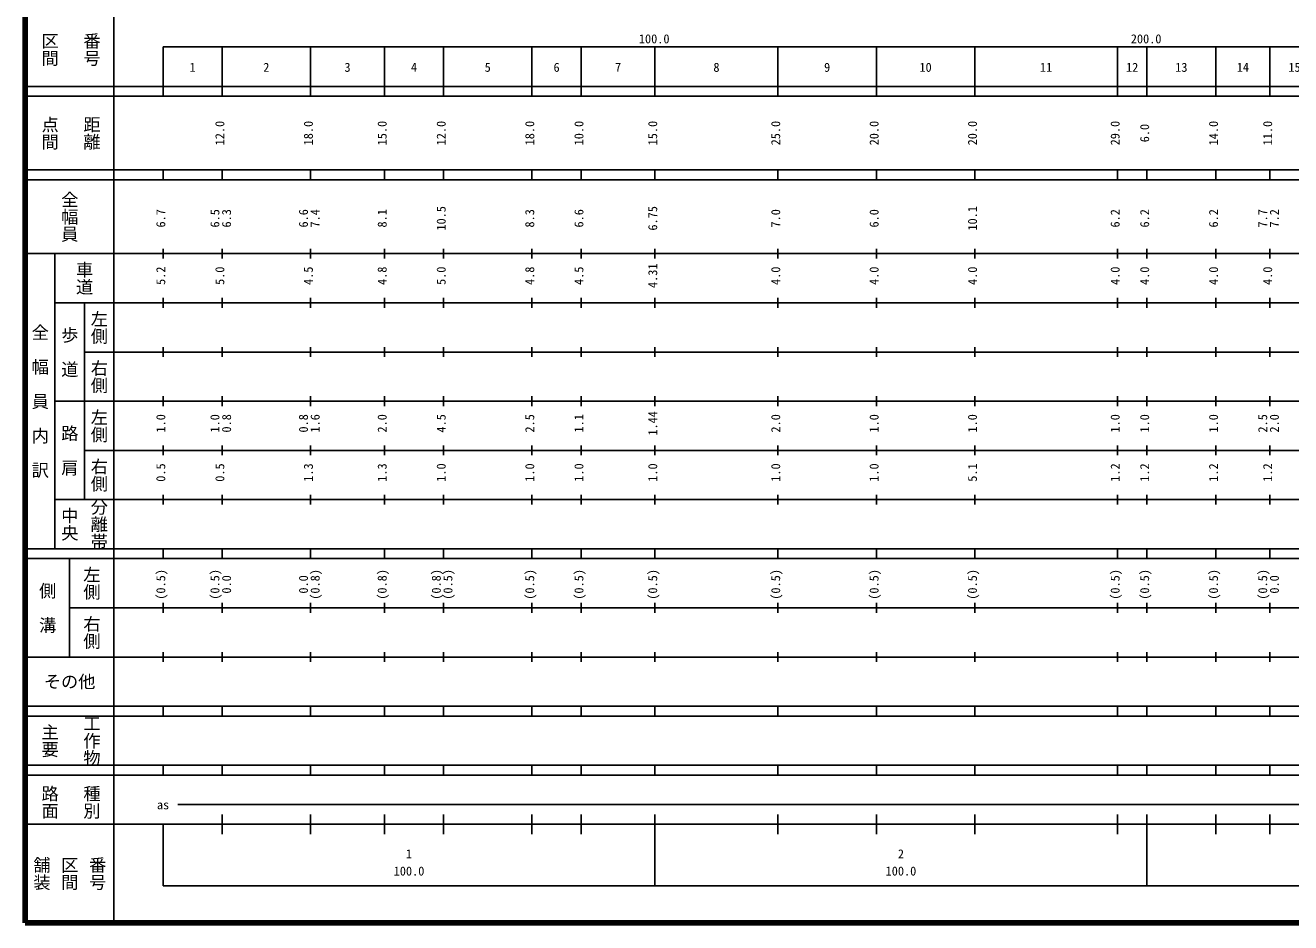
# Model space of a CAD drawing. Units: millimetres on the paper, enlarged 1000 times. Extents: x 40000 to 680000, y 20000 to 380000.
# Drawn here: x 40000 to 297228, y 20000 to 202409 of the extents above; entities that cross this region are included whole.
import ezdxf
from ezdxf.enums import TextEntityAlignment as Align

# ---------------------------------------------------------------- set-up
doc = ezdxf.new("R2010")
doc.units = ezdxf.units.MM
doc.header["$LTSCALE"] = 1000
doc.layers.add('M-TTL', color=2, linetype='Continuous', lineweight=140)
doc.layers.add('M-TTL-BAND', color=7, linetype='Continuous', lineweight=25)
doc.styles.add('@ＭＳ ゴシック', font='')
doc.styles.add('ＭＳ ゴシック', font='')
doc.styles.get('@ＭＳ ゴシック').set_extended_font_data('@MS Gothic')
doc.styles.get('ＭＳ ゴシック').set_extended_font_data('MS Gothic')

msp = doc.modelspace()

# ---------------------------------------------------------------- linework, layer by layer
at = {"layer": 'M-TTL'}
for p, q in [((40000, 380000), (40000, 20000)), ((40000, 20000), (680000, 20000))]:
    msp.add_line(p, q, dxfattribs=at)
at = {"layer": 'M-TTL-BAND'}
for p, q in [((58000, 370000), (58000, 20000)), ((68000, 198000), (579000, 198000)), ((68000, 198000), (68000, 188000)), ((80000, 188000), (80000, 198000)), ((98000, 188000), (98000, 198000)), ((113000, 188000), (113000, 198000)), ((125000, 188000), (125000, 198000)), ((143000, 188000), (143000, 198000)), ((153000, 188000), (153000, 198000)), ((168000, 188000), (168000, 198000)), ((193000, 188000), (193000, 198000)), ((213000, 188000), (213000, 198000)), ((233000, 188000), (233000, 198000)), ((262000, 188000), (262000, 198000)), ((268000, 188000), (268000, 198000)), ((282000, 188000), (282000, 198000)), ((293000, 188000), (293000, 198000)), ((40000, 190000), (579000, 190000)), ((40000, 188000), (579000, 188000)), ((40000, 173000), (579000, 173000)), ((68000, 171000), (68000, 173000)), ((80000, 171000), (80000, 173000)), ((98000, 171000), (98000, 173000)), ((113000, 171000), (113000, 173000)), ((125000, 171000), (125000, 173000)), ((143000, 171000), (143000, 173000)), ((153000, 171000), (153000, 173000)), ((168000, 171000), (168000, 173000)), ((193000, 171000), (193000, 173000)), ((213000, 171000), (213000, 173000)), ((233000, 171000), (233000, 173000)), ((262000, 171000), (262000, 173000)), ((268000, 171000), (268000, 173000)), ((282000, 171000), (282000, 173000)), ((293000, 171000), (293000, 173000)), ((40000, 171000), (579000, 171000)), ((68000, 155000), (68000, 157000)), ((80000, 155000), (80000, 157000)), ((98000, 155000), (98000, 157000)), ((113000, 155000), (113000, 157000)), ((125000, 155000), (125000, 157000)), ((143000, 155000), (143000, 157000)), ((153000, 155000), (153000, 157000)), ((168000, 155000), (168000, 157000)), ((193000, 155000), (193000, 157000)), ((213000, 155000), (213000, 157000)), ((233000, 155000), (233000, 157000)), ((262000, 155000), (262000, 157000)), ((268000, 155000), (268000, 157000)), ((282000, 155000), (282000, 157000)), ((293000, 155000), (293000, 157000)), ((40000, 156000), (579000, 156000)), ((46000, 96000), (46000, 156000)), ((68000, 145000), (68000, 147000)), ((80000, 145000), (80000, 147000)), ((98000, 145000), (98000, 147000)), ((113000, 145000), (113000, 147000)), ((125000, 145000), (125000, 147000)), ((143000, 145000), (143000, 147000)), ((153000, 145000), (153000, 147000)), ((168000, 145000), (168000, 147000)), ((193000, 145000), (193000, 147000)), ((213000, 145000), (213000, 147000)), ((233000, 145000), (233000, 147000)), ((262000, 145000), (262000, 147000)), ((268000, 145000), (268000, 147000)), ((282000, 145000), (282000, 147000)), ((293000, 145000), (293000, 147000)), ((46000, 146000), (579000, 146000)), ((52000, 146000), (52000, 106000)), ((68000, 135000), (68000, 137000)), ((80000, 135000), (80000, 137000)), ((98000, 135000), (98000, 137000)), ((113000, 135000), (113000, 137000)), ((125000, 135000), (125000, 137000)), ((143000, 135000), (143000, 137000)), ((153000, 135000), (153000, 137000)), ((168000, 135000), (168000, 137000)), ((193000, 135000), (193000, 137000)), ((213000, 135000), (213000, 137000)), ((233000, 135000), (233000, 137000)), ((262000, 135000), (262000, 137000)), ((268000, 135000), (268000, 137000)), ((282000, 135000), (282000, 137000)), ((293000, 135000), (293000, 137000)), ((52000, 136000), (579000, 136000)), ((68000, 125000), (68000, 127000)), ((80000, 125000), (80000, 127000)), ((98000, 125000), (98000, 127000)), ((113000, 125000), (113000, 127000)), ((125000, 125000), (125000, 127000)), ((143000, 125000), (143000, 127000)), ((153000, 125000), (153000, 127000)), ((168000, 125000), (168000, 127000)), ((193000, 125000), (193000, 127000)), ((213000, 125000), (213000, 127000)), ((233000, 125000), (233000, 127000)), ((262000, 125000), (262000, 127000)), ((268000, 125000), (268000, 127000)), ((282000, 125000), (282000, 127000)), ((293000, 125000), (293000, 127000)), ((46000, 126000), (579000, 126000)), ((52000, 116000), (579000, 116000)), ((68000, 115000), (68000, 117000)), ((80000, 115000), (80000, 117000)), ((98000, 115000), (98000, 117000)), ((113000, 115000), (113000, 117000)), ((125000, 115000), (125000, 117000)), ((143000, 115000), (143000, 117000)), ((153000, 115000), (153000, 117000)), ((168000, 115000), (168000, 117000)), ((193000, 115000), (193000, 117000)), ((213000, 115000), (213000, 117000)), ((233000, 115000), (233000, 117000)), ((262000, 115000), (262000, 117000)), ((268000, 115000), (268000, 117000)), ((282000, 115000), (282000, 117000)), ((293000, 115000), (293000, 117000)), ((46000, 106000), (579000, 106000)), ((68000, 105000), (68000, 107000)), ((80000, 105000), (80000, 107000)), ((98000, 105000), (98000, 107000)), ((113000, 105000), (113000, 107000)), ((125000, 105000), (125000, 107000)), ((143000, 105000), (143000, 107000)), ((153000, 105000), (153000, 107000)), ((168000, 105000), (168000, 107000)), ((193000, 105000), (193000, 107000)), ((213000, 105000), (213000, 107000)), ((233000, 105000), (233000, 107000)), ((262000, 105000), (262000, 107000)), ((268000, 105000), (268000, 107000)), ((282000, 105000), (282000, 107000)), ((293000, 105000), (293000, 107000)), ((40000, 96000), (579000, 96000)), ((68000, 94000), (68000, 96000)), ((80000, 94000), (80000, 96000)), ((98000, 94000), (98000, 96000)), ((113000, 94000), (113000, 96000)), ((125000, 94000), (125000, 96000)), ((143000, 94000), (143000, 96000)), ((153000, 94000), (153000, 96000)), ((168000, 94000), (168000, 96000)), ((193000, 94000), (193000, 96000)), ((213000, 94000), (213000, 96000)), ((233000, 94000), (233000, 96000)), ((262000, 94000), (262000, 96000)), ((268000, 94000), (268000, 96000)), ((282000, 94000), (282000, 96000)), ((293000, 94000), (293000, 96000)), ((40000, 94000), (579000, 94000)), ((49000, 94000), (49000, 74000)), ((68000, 83000), (68000, 85000)), ((80000, 83000), (80000, 85000)), ((98000, 83000), (98000, 85000)), ((113000, 83000), (113000, 85000)), ((125000, 83000), (125000, 85000)), ((143000, 83000), (143000, 85000)), ((153000, 83000), (153000, 85000)), ((168000, 83000), (168000, 85000)), ((193000, 83000), (193000, 85000)), ((213000, 83000), (213000, 85000)), ((233000, 83000), (233000, 85000)), ((262000, 83000), (262000, 85000)), ((268000, 83000), (268000, 85000)), ((282000, 83000), (282000, 85000)), ((293000, 83000), (293000, 85000)), ((49000, 84000), (579000, 84000)), ((68000, 73000), (68000, 75000)), ((80000, 73000), (80000, 75000)), ((98000, 73000), (98000, 75000)), ((113000, 73000), (113000, 75000)), ((125000, 73000), (125000, 75000)), ((143000, 73000), (143000, 75000)), ((153000, 73000), (153000, 75000)), ((168000, 73000), (168000, 75000)), ((193000, 73000), (193000, 75000)), ((213000, 73000), (213000, 75000)), ((233000, 73000), (233000, 75000)), ((262000, 73000), (262000, 75000)), ((268000, 73000), (268000, 75000)), ((282000, 73000), (282000, 75000)), ((293000, 73000), (293000, 75000)), ((40000, 74000), (579000, 74000)), ((40000, 64000), (579000, 64000)), ((40000, 62000), (579000, 62000)), ((68000, 62000), (68000, 64000)), ((80000, 62000), (80000, 64000)), ((98000, 62000), (98000, 64000)), ((113000, 62000), (113000, 64000)), ((125000, 62000), (125000, 64000)), ((143000, 62000), (143000, 64000)), ((153000, 62000), (153000, 64000)), ((168000, 62000), (168000, 64000)), ((193000, 62000), (193000, 64000)), ((213000, 62000), (213000, 64000)), ((233000, 62000), (233000, 64000)), ((262000, 62000), (262000, 64000)), ((268000, 62000), (268000, 64000)), ((282000, 62000), (282000, 64000)), ((293000, 62000), (293000, 64000)), ((40000, 52000), (579000, 52000)), ((68000, 50000), (68000, 52000)), ((80000, 50000), (80000, 52000)), ((98000, 50000), (98000, 52000)), ((113000, 50000), (113000, 52000)), ((125000, 50000), (125000, 52000)), ((143000, 50000), (143000, 52000)), ((153000, 50000), (153000, 52000)), ((168000, 50000), (168000, 52000)), ((193000, 50000), (193000, 52000)), ((213000, 50000), (213000, 52000)), ((233000, 50000), (233000, 52000)), ((262000, 50000), (262000, 52000)), ((268000, 50000), (268000, 52000)), ((282000, 50000), (282000, 52000)), ((293000, 50000), (293000, 52000)), ((40000, 50000), (579000, 50000)), ((71000, 44000), (553000, 44000)), ((80000, 38000), (80000, 42000)), ((98000, 38000), (98000, 42000)), ((113000, 38000), (113000, 42000)), ((125000, 38000), (125000, 42000)), ((143000, 38000), (143000, 42000)), ((153000, 38000), (153000, 42000)), ((168000, 27500), (168000, 42000)), ((193000, 38000), (193000, 42000)), ((213000, 38000), (213000, 42000)), ((233000, 38000), (233000, 42000)), ((262000, 38000), (262000, 42000)), ((268000, 27500), (268000, 42000)), ((282000, 38000), (282000, 42000)), ((293000, 38000), (293000, 42000)), ((40000, 40000), (579000, 40000)), ((68000, 40000), (68000, 27500)), ((68000, 27500), (579000, 27500))]:
    msp.add_line(p, q, dxfattribs=at)

# ---------------------------------------------------------------- texts
at = {"layer": 'M-TTL-BAND', "style": '@ＭＳ ゴシック'}
for s, p in [('区間', (45000, 197500)), ('番号', (53500, 197500)), ('点間', (45000, 180500)), ('距離', (53500, 180500)), ('全幅員', (49000, 163500)), ('車道', (52000, 151000)), ('左側', (55000, 141000)), ('全\u3000幅\u3000員\u3000内\u3000訳', (43000, 126000)), ('歩\u3000道', (49000, 136000)), ('右側', (55000, 131000)), ('左側', (55000, 121000)), ('路\u3000肩', (49000, 116000)), ('右側', (55000, 111000)), ('分離帯', (55000, 101000)), ('中央', (49000, 101000)), ('左側', (53500, 89000)), ('側\u3000溝', (44500, 84000)), ('右側', (53500, 79000)), ('主要', (45000, 57000)), ('工作物', (53500, 57000)), ('路面', (45000, 44500)), ('種別', (53500, 44500)), ('舗装', (43333, 30000)), ('区間', (49000, 30000)), ('番号', (54667, 30000))]:
    msp.add_text(s, height=2566, rotation=270, dxfattribs=at).set_placement(p, align=Align.MIDDLE_CENTER)
at = {"layer": 'M-TTL-BAND', "style": 'ＭＳ ゴシック'}
for s, p in [('100.0', (167844, 198195)), ('200.0', (267844, 198195)), ('1', (74000, 192405)), ('2', (89000, 192405)), ('3', (105500, 192405)), ('4', (119000, 192405)), ('5', (134000, 192405)), ('6', (148000, 192405)), ('7', (160500, 192405)), ('8', (180500, 192405)), ('9', (203000, 192405)), ('10', (223000, 192405)), ('11', (247500, 192405)), ('12', (265000, 192405)), ('13', (275000, 192405)), ('14', (287500, 192405)), ('15', (298000, 192405)), ('as', (68000, 42500)), ('1', (118000, 32523)), ('2', (218000, 32523)), ('100.0', (118000, 29033)), ('100.0', (218000, 29033))]:
    msp.add_text(s, height=1833, dxfattribs=at).set_placement(p, align=Align.BOTTOM_CENTER)
for s, p in [('12.0', (81000, 180500)), ('18.0', (99000, 180500)), ('15.0', (114000, 180500)), ('12.0', (126000, 180500)), ('18.0', (144000, 180500)), ('10.0', (154000, 180500)), ('15.0', (169000, 180500)), ('25.0', (194000, 180500)), ('20.0', (214000, 180500)), ('20.0', (234000, 180500)), ('29.0', (263000, 180500)), ('14.0', (283000, 180500)), ('11.0', (294000, 180500)), ('6.0', (269000, 180500)), ('6.7', (69000, 163174)), ('6.5', (80000, 163174)), ('6.3', (82370, 163174)), ('6.6', (98000, 163174)), ('7.4', (100370, 163174)), ('8.1', (114000, 163174)), ('10.5', (126000, 163174)), ('8.3', (144000, 163174)), ('6.6', (154000, 163174)), ('6.75', (169000, 163174)), ('7.0', (194000, 163174)), ('6.0', (214000, 163174)), ('10.1', (234000, 163174)), ('6.2', (263000, 163174)), ('6.2', (269000, 163174)), ('6.2', (283000, 163174)), ('7.7', (293000, 163174)), ('7.2', (295370, 163174)), ('5.2', (69000, 151500)), ('5.0', (81000, 151500)), ('4.5', (99000, 151500)), ('4.8', (114000, 151500)), ('5.0', (126000, 151500)), ('4.8', (144000, 151500)), ('4.5', (154000, 151500)), ('4.31', (169000, 151500)), ('4.0', (194000, 151500)), ('4.0', (214000, 151500)), ('4.0', (234000, 151500)), ('4.0', (263000, 151500)), ('4.0', (269000, 151500)), ('4.0', (283000, 151500)), ('4.0', (294000, 151500)), ('1.44', (169000, 121500)), ('1.0', (69000, 121500)), ('1.0', (80000, 121500)), ('0.8', (82370, 121500)), ('0.8', (98000, 121500)), ('1.6', (100370, 121500)), ('2.0', (114000, 121500)), ('4.5', (126000, 121500)), ('2.5', (144000, 121500)), ('1.1', (154000, 121500)), ('2.0', (194000, 121500)), ('1.0', (214000, 121500)), ('1.0', (234000, 121500)), ('1.0', (263000, 121500)), ('1.0', (269000, 121500)), ('1.0', (283000, 121500)), ('2.5', (293000, 121500)), ('2.0', (295370, 121500)), ('0.5', (69000, 111500)), ('0.5', (81000, 111500)), ('1.3', (99000, 111500)), ('1.3', (114000, 111500)), ('1.0', (126000, 111500)), ('1.0', (144000, 111500)), ('1.0', (154000, 111500)), ('1.0', (169000, 111500)), ('1.0', (194000, 111500)), ('1.0', (214000, 111500)), ('5.1', (234000, 111500)), ('1.2', (263000, 111500)), ('1.2', (269000, 111500)), ('1.2', (283000, 111500)), ('1.2', (294000, 111500)), ('(0.5)', (69000, 88764)), ('(0.5)', (80000, 88764)), ('0.0', (82370, 88764)), ('0.0', (98000, 88764)), ('(0.8)', (100370, 88764)), ('(0.8)', (114000, 88764)), ('(0.8)', (125000, 88764)), ('(0.5)', (127370, 88764)), ('(0.5)', (144000, 88764)), ('(0.5)', (154000, 88764)), ('(0.5)', (169000, 88764)), ('(0.5)', (194000, 88764)), ('(0.5)', (214000, 88764)), ('(0.5)', (234000, 88764)), ('(0.5)', (263000, 88764)), ('(0.5)', (269000, 88764)), ('(0.5)', (283000, 88764)), ('(0.5)', (293000, 88764)), ('0.0', (295370, 88764))]:
    msp.add_text(s, height=1833, rotation=90, dxfattribs=at).set_placement(p, align=Align.BOTTOM_CENTER)
msp.add_text('その他', height=2566, dxfattribs=at).set_placement((49000, 69000), align=Align.MIDDLE_CENTER)

doc.saveas('drawing.dxf')
